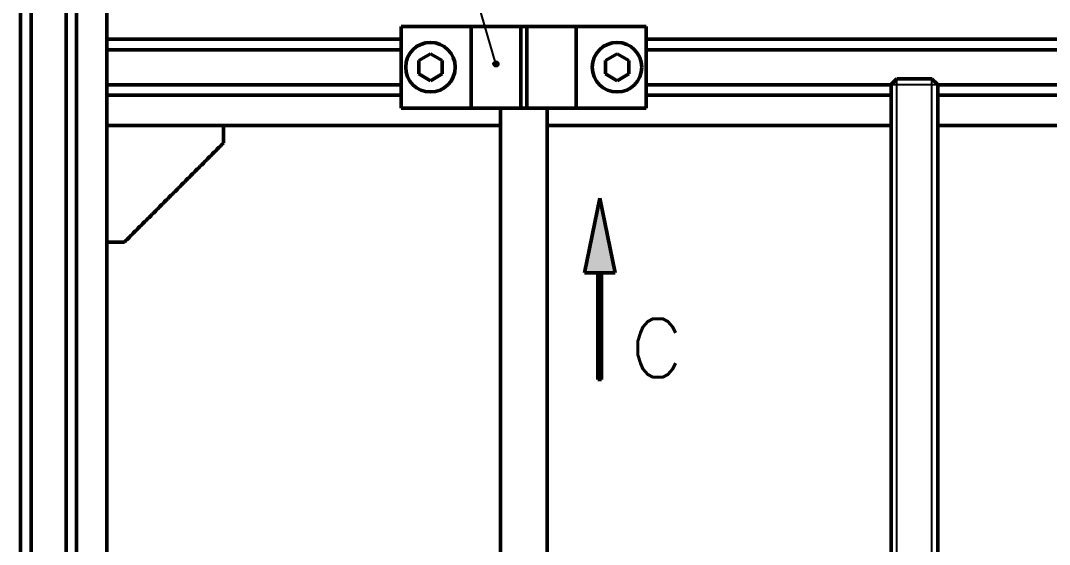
# Model space of a CAD drawing. Extents: x 28090 to 29926, y -10629 to -9321.
# Drawn here: x 28205.9 to 28382.4, y -9635.7 to -9545.9 of the extents above; entities that cross this region are included whole.
import ezdxf

# ---------------------------------------------------------------- set-up
doc = ezdxf.new("R2010")
doc.units = 0
doc.layers.add('Cotas', color=90, linetype='Continuous')
doc.layers.add('Hachura', color=9, linetype='Continuous')
doc.layers.add('Fixação e Transmissão', color=5, linetype='Continuous', lineweight=50)
doc.layers.add('Perfis e Cantoneiras', color=2, linetype='Continuous', lineweight=50)
doc.styles.get("Standard").update_dxf_attribs({"font": 'romans.shx'})

msp = doc.modelspace()

# ---------------------------------------------------------------- hatches: boundary and pattern name
at = {"layer": 'Cotas'}
h = msp.add_hatch(color=256, dxfattribs=at)
h.dxf.hatch_style = 1
h.paths.add_polyline_path([(28287.89, -9553.314, -0.2411741), (28287.701, -9553.684, -0.6113775), (28286.978, -9553.314, -1), (28287.89, -9553.314)])
at = {"layer": 'Perfis e Cantoneiras'}
h = msp.add_hatch(color=130, dxfattribs=at)
h.dxf.hatch_style = 1
h.paths.add_polyline_path([(28302.595, -9589.157), (28305.236, -9576.342), (28307.877, -9589.157), (28305.236, -9589.157), (28302.595, -9589.157)])
h = msp.add_hatch(color=130, dxfattribs=at)
h.dxf.hatch_style = 1
h.paths.add_polyline_path([(28304.923, -9607.421), (28304.923, -9589.157), (28305.548, -9589.157), (28305.548, -9607.421), (28304.923, -9607.421)])

# ---------------------------------------------------------------- linework, layer by layer
at = {"layer": 'Cotas'}
msp.add_line((28287.434, -9553.314), (28276.379, -9515.529), dxfattribs=at)
msp.add_circle((28287.434, -9553.314), 0.456, dxfattribs=at)
at = {"layer": 'Fixação e Transmissão'}
for p, q in [((28271.205, -9546.868), (28271.205, -9560.868)), ((28271.205, -9546.868), (28313.205, -9546.868)), ((28283.205, -9546.868), (28283.205, -9560.868)), ((28291.705, -9546.868), (28291.705, -9560.868)), ((28292.705, -9546.868), (28292.705, -9560.868)), ((28301.205, -9546.868), (28301.205, -9560.868)), ((28313.205, -9546.868), (28313.205, -9560.868)), ((28274.205, -9552.714), (28276.205, -9551.559)), ((28278.205, -9552.714), (28276.205, -9551.559)), ((28306.205, -9552.714), (28308.205, -9551.559)), ((28310.205, -9552.714), (28308.205, -9551.559)), ((28274.205, -9555.023), (28276.205, -9556.178)), ((28274.205, -9555.023), (28274.205, -9555.023)), ((28278.205, -9555.023), (28276.205, -9556.178)), ((28306.205, -9555.023), (28308.205, -9556.178)), ((28310.205, -9555.023), (28308.205, -9556.178)), ((28355.203, -9556.861), (28356.203, -9555.861)), ((28355.203, -9799.868), (28355.203, -9556.861)), ((28356.203, -9555.861), (28362.203, -9555.861)), ((28362.203, -9555.861), (28363.203, -9556.861)), ((28363.203, -9799.868), (28363.203, -9556.861)), ((28271.205, -9560.868), (28313.205, -9560.868))]:
    msp.add_line(p, q, dxfattribs=at)
at = {"layer": 'Fixação e Transmissão', "ltscale": 0.1}
for p, q in [((28274.205, -9552.714), (28274.205, -9555.023)), ((28278.205, -9552.714), (28278.205, -9555.023)), ((28306.205, -9552.714), (28306.205, -9555.023)), ((28310.205, -9552.714), (28310.205, -9555.023))]:
    msp.add_line(p, q, dxfattribs=at)
at = {"layer": 'Fixação e Transmissão'}
for centre in [(28276.205, -9553.868), (28308.205, -9553.868)]:
    msp.add_circle(centre, 4.25, dxfattribs=at)
at = {"layer": 'Hachura'}
for p, q in [((28355.203, -9556.861), (28363.203, -9556.861)), ((28356.203, -9799.868), (28356.203, -9555.861)), ((28362.203, -9799.868), (28362.203, -9555.861))]:
    msp.add_line(p, q, dxfattribs=at)
at = {"layer": 'Perfis e Cantoneiras'}
for p, q in [((28220.703, -9945.868), (28220.703, -9385.868)), ((28205.903, -9879.868), (28205.903, -9527.868)), ((28207.703, -9885.768), (28207.703, -9527.868)), ((28213.703, -9885.768), (28213.703, -9527.868)), ((28215.503, -9879.868), (28215.503, -9527.868)), ((28220.703, -9549.068), (28271.205, -9549.068)), ((28313.205, -9549.068), (28405.201, -9549.068)), ((28220.703, -9550.868), (28271.205, -9550.868)), ((28313.205, -9550.868), (28405.201, -9550.868)), ((28220.703, -9556.868), (28271.205, -9556.868)), ((28313.205, -9556.868), (28355.203, -9556.868)), ((28363.203, -9556.868), (28405.201, -9556.868)), ((28220.703, -9558.668), (28271.205, -9558.668)), ((28313.205, -9558.668), (28355.203, -9558.668)), ((28363.203, -9558.668), (28405.201, -9558.668)), ((28220.703, -9563.868), (28288.235, -9563.868)), ((28296.235, -9563.868), (28355.203, -9563.868)), ((28363.203, -9563.868), (28422.171, -9563.868))]:
    msp.add_line(p, q, dxfattribs=at)
at = {"layer": 'Perfis e Cantoneiras', "color": 7}
for p, q in [((28288.236, -9560.868), (28288.203, -9799.868)), ((28296.236, -9560.868), (28296.203, -9799.868))]:
    msp.add_line(p, q, dxfattribs=at)
at = {"layer": 'Perfis e Cantoneiras', "color": 30}
for p, q in [((28239.703, -9563.868), (28220.703, -9563.868)), ((28220.703, -9563.868), (28220.703, -9582.868)), ((28220.703, -9563.868), (28239.703, -9563.868)), ((28220.703, -9582.868), (28220.703, -9563.868)), ((28240.703, -9566.868), (28240.703, -9563.868)), ((28240.703, -9566.868), (28240.703, -9563.868)), ((28220.703, -9583.868), (28223.703, -9583.868)), ((28220.703, -9583.868), (28223.703, -9583.868))]:
    msp.add_line(p, q, dxfattribs=at)
at = {"layer": 'Perfis e Cantoneiras', "color": 130}
for p, q in [((28305.236, -9576.342), (28302.595, -9589.157)), ((28305.236, -9576.342), (28307.877, -9589.157)), ((28302.595, -9589.157), (28307.877, -9589.157)), ((28304.923, -9589.157), (28304.923, -9607.421)), ((28305.548, -9589.157), (28304.923, -9589.157)), ((28305.548, -9589.157), (28305.548, -9607.421)), ((28305.548, -9607.421), (28304.923, -9607.421))]:
    msp.add_line(p, q, dxfattribs=at)
at = {"layer": 'Perfis e Cantoneiras', "color": 30}
for points, degree in [([(28239.898, -9563.868), (28239.703, -9563.868)], 1), ([(28240.086, -9563.868), (28239.995, -9563.868), (28239.898, -9563.868)], 2), ([(28240.259, -9563.868), (28240.177, -9563.868), (28240.086, -9563.868)], 2), ([(28240.41, -9563.868), (28240.34, -9563.868), (28240.259, -9563.868)], 2), ([(28240.534, -9563.868), (28240.48, -9563.868), (28240.41, -9563.868)], 2), ([(28240.627, -9563.868), (28240.589, -9563.868), (28240.534, -9563.868)], 2), ([(28240.684, -9563.868), (28240.665, -9563.868), (28240.627, -9563.868)], 2), ([(28240.703, -9563.868), (28240.703, -9563.868), (28240.684, -9563.868)], 2), ([(28240.703, -9566.868), (28223.703, -9583.868)], 1), ([(28220.703, -9582.868), (28220.703, -9583.038), (28220.703, -9583.199), (28220.703, -9583.304), (28220.703, -9583.4), (28220.703, -9583.494), (28220.703, -9583.575), (28220.703, -9583.613), (28220.703, -9583.65), (28220.703, -9583.683), (28220.703, -9583.715), (28220.703, -9583.742), (28220.703, -9583.769), (28220.703, -9583.791), (28220.703, -9583.812), (28220.703, -9583.828), (28220.703, -9583.843), (28220.703, -9583.853), (28220.703, -9583.862), (28220.703, -9583.865), (28220.703, -9583.868)], 2), ([(28220.703, -9583.063), (28220.703, -9583.16), (28220.703, -9583.251)], 2), ([(28220.703, -9583.251), (28220.703, -9583.342), (28220.703, -9583.424)], 2), ([(28220.703, -9583.424), (28220.703, -9583.506), (28220.703, -9583.575)], 2), ([(28220.703, -9583.575), (28220.703, -9583.645), (28220.703, -9583.7)], 2), ([(28220.703, -9583.7), (28220.703, -9583.754), (28220.703, -9583.792)], 2), ([(28220.703, -9583.792), (28220.703, -9583.83), (28220.703, -9583.849)], 2), ([(28220.703, -9583.849), (28220.703, -9583.868), (28220.703, -9583.868)], 2)]:
    msp.add_open_spline(points, degree=degree, dxfattribs=at)
msp.add_open_spline([(28240.703, -9563.868), (28240.701, -9563.868), (28240.699, -9563.868), (28240.697, -9563.868), (28240.69, -9563.868), (28240.684, -9563.868), (28240.678, -9563.868), (28240.668, -9563.868), (28240.657, -9563.868), (28240.647, -9563.868), (28240.633, -9563.868), (28240.618, -9563.868), (28240.604, -9563.868), (28240.586, -9563.868), (28240.568, -9563.868), (28240.55, -9563.868), (28240.528, -9563.868), (28240.506, -9563.868), (28240.485, -9563.868), (28240.46, -9563.868), (28240.435, -9563.868), (28240.41, -9563.868), (28240.382, -9563.868), (28240.354, -9563.868), (28240.327, -9563.868), (28240.267, -9563.868), (28240.204, -9563.868), (28240.137, -9563.868), (28240.001, -9563.868), (28239.853, -9563.868), (28239.703, -9563.868)], degree=3, knots=[0, 0, 0, 0, 0.1122, 0.1122, 0.1122, 0.224399, 0.224399, 0.224399, 0.336599, 0.336599, 0.336599, 0.448799, 0.448799, 0.448799, 0.560999, 0.560999, 0.560999, 0.673198, 0.673198, 0.673198, 0.785398, 0.785398, 0.785398, 0.897598, 0.897598, 0.897598, 1.122, 1.122, 1.122, 1.5708, 1.5708, 1.5708, 1.5708], dxfattribs=at)

# ---------------------------------------------------------------- texts
at = {"layer": 'Perfis e Cantoneiras', "color": 130}
msp.add_text('C', height=10, dxfattribs=at).set_placement((28310.507, -9607.025))

doc.saveas('drawing.dxf')
